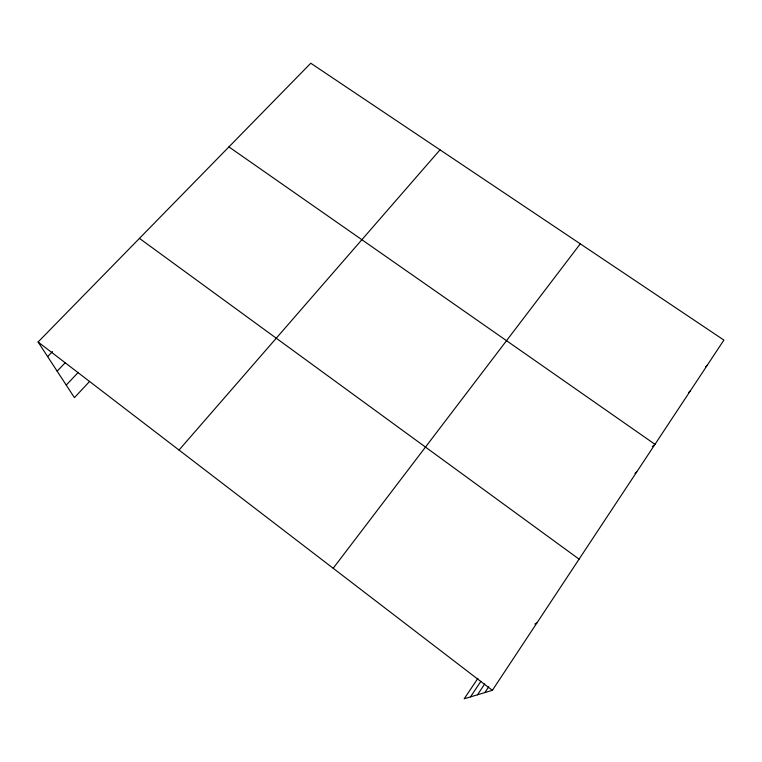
<?xml version="1.0" encoding="UTF-8"?>
<svg xmlns="http://www.w3.org/2000/svg" width="762" height="762" viewBox="0 0 762 762"><rect width="100%" height="100%" fill="white"/><g stroke="black" fill="none" stroke-linecap="round" stroke-linejoin="round"><path stroke-width="1.14" d="M477.907 678.313L464.201 698.773L492.366 690.334L723.9 340.081L310.772 63.227L38.1 341.995L74.428 397.631L89.573 381.467M484.889 692.572L488.737 686.781M477.498 694.792L484.718 683.943M470.487 696.887L480.946 681.238M333.185 568.271L580.282 243.84M179.022 450.056L440.017 149.838M66.237 385.086L78.238 372.399M57.15 371.18L65.218 362.75M47.654 356.616L52.53 351.568M705.631 366.779L707.279 365.227M688.572 392.525L690.258 390.973M652.301 446.637L654.987 444.322L228.924 146.904M634.984 473.392L636.708 471.973M534.886 624.04L536.886 622.983M139.446 238.382L579.082 559.156M38.1 341.995L492.366 690.334"/></g></svg>
